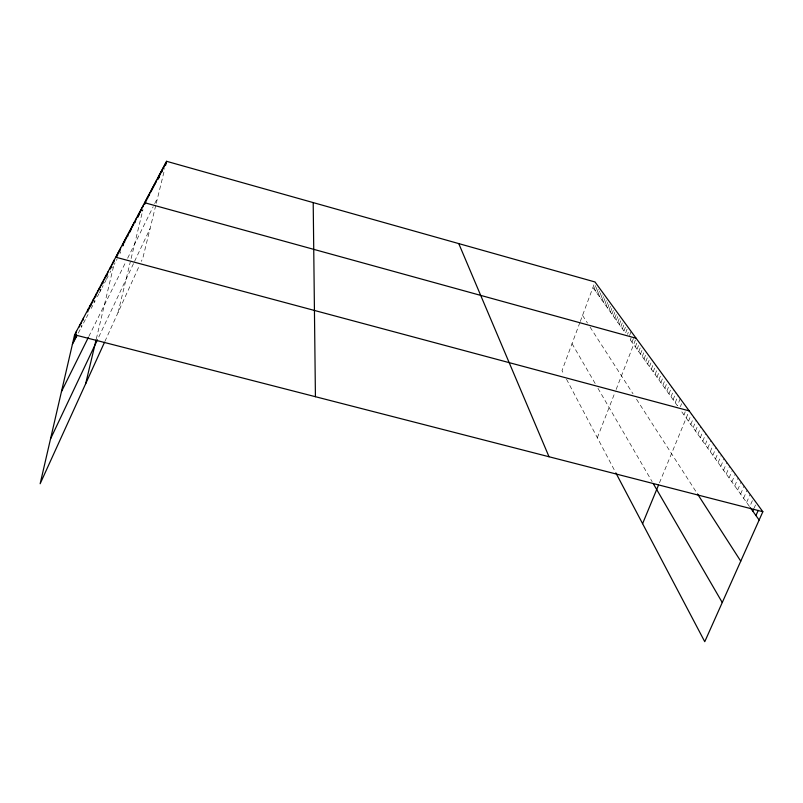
<?xml version="1.0" encoding="UTF-8"?>
<svg xmlns="http://www.w3.org/2000/svg" width="803" height="803" viewBox="0 0 803 803"><rect width="100%" height="100%" fill="white"/><g stroke="black" fill="none" stroke-linecap="round" stroke-linejoin="round"><path stroke-width="0.6" stroke-dasharray="4.01 3.01" d="M81.876 324.954L81.344 327.263L85.841 318.671M94.844 300.272L94.332 302.46L95.346 300.523M100.285 291.087L100.857 288.648M96.34 338.806L113.825 265.241L112.55 267.67M118.041 312.548L130.317 261.838M131.11 258.546L142.934 209.663L142.011 211.43M155.732 205.528L142.874 257.964L141.318 261.397M156.274 203.31L164.816 168.489M579.896 322.495L561.99 370.625L564.228 374.871M580.278 321.481L594.983 281.963M594.18 289.331L596.268 283.73M595.475 291.138L597.573 285.507M596.77 292.954L598.887 287.303M598.084 294.791L600.212 289.12M599.409 296.638L601.547 290.947M600.744 298.515L602.892 292.794M602.099 300.402L604.257 294.661M603.455 302.309L605.633 296.538M604.83 304.227L607.018 298.435M606.225 306.164L608.423 300.352M607.62 308.131L609.828 302.289M609.035 310.109L611.264 304.247M610.461 312.106L612.699 306.214M611.906 314.114L614.154 308.201M613.362 316.151L615.62 310.219M614.837 318.209L617.105 312.247M616.313 320.287L618.601 314.294M617.818 322.374L620.117 316.362M619.324 324.492L621.642 318.45M620.86 326.63L623.188 320.568M622.395 328.788L624.744 322.696M623.961 330.966L626.32 324.844M627.113 329.069L625.527 333.165L592.905 287.544M627.514 334.359L628.317 332.301M629.532 335.574L631.128 331.438M630.345 339.91L631.158 337.832M631.991 342.198L634.019 336.989M597.332 437.735L615.249 391.744M616.132 389.475L636.096 338.234M635.324 346.866L637.793 340.552M637.03 349.245L639.509 342.911M638.746 351.654L641.246 345.28M640.483 354.083L643.002 347.679M642.239 356.542L644.769 350.108M644.016 359.021L646.566 352.557M645.813 361.531L648.372 355.036M647.62 364.06L650.199 357.546M649.456 366.63L652.056 360.075M651.313 369.219L653.923 362.635M653.18 371.839L655.82 365.224M655.077 374.489L657.727 367.844M656.995 377.159L659.664 370.484M658.932 379.869L661.612 373.164M660.889 382.609L663.589 375.864M662.866 385.38L665.587 378.604M664.864 388.18L667.614 381.365M666.891 391.011L669.652 384.165M668.939 393.871L671.73 386.996M671.017 396.772L673.817 389.856M673.105 399.703L675.935 392.757M675.233 402.664L678.073 395.688M680.241 398.649L677.371 405.666L629.271 338.394M680.372 406.689L681.606 403.668M683.965 414.88L685.22 411.829M659.454 482.844L689.165 410.865M688.492 421.204L691.463 414.017M690.791 424.426L693.792 417.199M693.13 427.688L696.151 420.421M695.488 430.99L698.53 423.693M697.877 434.333L700.949 426.995M700.296 437.725L703.398 430.338M702.745 441.148L705.867 433.73M705.235 444.621L708.376 437.153M707.744 448.134L710.916 440.636M710.284 451.687L713.486 444.149M712.863 455.301L716.085 447.713M715.473 458.945L718.725 451.326M718.123 462.648L721.395 454.98M720.803 466.392L724.105 458.694M723.523 470.197L726.856 462.448M726.273 474.041L729.626 466.252M729.054 477.936L732.446 470.106M731.884 481.89L735.307 474.011M734.745 485.895L738.198 477.976M737.656 489.96L741.129 481.991M740.597 494.076L744.11 486.056M743.578 498.241L747.121 490.191M746.609 502.477L750.183 494.377M752.381 500.65L749.671 506.763L680.643 410.233M754.147 508.048L755.513 504.967M104.892 341.456L139.732 264.88M98.759 337.009L133.659 263.274M134.563 261.366L150.081 228.574M88.792 336.517L125.529 262.481M127.617 258.275L153.212 206.682M154.718 203.651L157.629 197.779M78.282 333.094L80.762 328.367M86.393 317.617L88.029 314.495M91.221 308.392L92.787 305.401M97.344 296.698L98.829 293.878M99.311 292.944L101.72 288.347M102.192 287.444L103.145 285.637M104.541 282.967L105.916 280.337M106.377 279.464L108.174 276.021M109.951 272.639L110.824 270.972M114.247 264.438L115.08 262.842M116.325 260.463L117.148 258.907M119.958 253.527L120.751 252.032M582.546 315.388L587.495 323.087M590.044 327.042L633.045 393.851M636.528 399.252L696.853 492.972M572.037 343.634L595.635 384.316M597.954 388.301L652.156 481.72M566.506 379.187L615.289 471.823"/><path stroke-width="1.2" d="M615.831 472.857L704.753 641.697L762.85 511.712L594.983 281.963L166.572 161.303L74.599 334.801L40.15 483.747L104.5 342.319M74.237 340.813L76.436 331.338M76.054 337.35L76.596 334.992M79.467 326.921L80.009 324.593M81.223 323.609L81.765 321.29M82.95 320.347L83.482 318.038M87.708 311.965L88.501 308.573M89.334 308.884L90.127 305.511M90.94 305.843L91.723 302.5M92.516 302.851L93.299 299.529M94.332 298.796L94.854 296.598M95.617 296.99L96.38 293.707M97.384 293.035L97.896 290.857M98.869 290.214L99.381 288.056M100.345 287.434L100.847 285.286M101.72 284.995L102.292 282.556M102.864 283.499L103.728 279.866M104.561 279.615L105.133 277.206M105.956 276.985L106.518 274.586M107.05 275.57L107.893 271.996M110.021 269.286L110.573 266.937M111.055 267.961L111.888 264.458M112.641 264.328L113.193 261.999M113.926 261.898L114.468 259.59M85.68 383.683L96.079 339.92M116.445 257.131L116.987 254.842M117.409 255.926L118.222 252.513M118.894 252.483L119.436 250.225M119.838 251.319L120.641 247.956M122.468 245.728L123 243.51M123.1 245.738L124.154 241.322M124.505 242.456L125.298 239.164M125.9 239.224L126.422 237.036M127.025 237.106L127.536 234.928M127.868 236.092L128.641 232.85M129.213 232.95L129.735 230.802M130.036 231.977L130.809 228.775M131.11 229.949L131.873 226.767M132.415 226.898L132.917 224.79M133.449 224.93L133.96 222.822M135.125 222.622L135.998 218.978M137.413 217.623L137.996 215.224M138.106 216.961L138.969 213.377M139.08 215.114L139.943 211.55M140.324 212.102L140.896 209.744M141.278 210.306L141.84 207.957M143.145 206.772L143.707 204.444M144.681 204.474L145.524 201.021M145.574 202.778L146.407 199.345M146.738 199.967L147.29 197.679M147.611 198.311L148.164 196.042M148.475 196.675L149.017 194.416M149.328 195.059L149.87 192.81M151.014 191.867L151.546 189.638M151.837 190.301L152.379 188.083M152.66 188.745L153.192 186.537M153.463 187.209L154.005 185.011M154.266 185.694L154.798 183.506M155.069 184.188L155.591 182.01M155.852 182.693L156.384 180.534M157.398 179.762L157.92 177.624M158.161 178.316L158.683 176.188M158.402 179.009L159.436 174.763M159.155 177.583L160.178 173.358M160.409 174.07L160.921 171.962M161.142 172.685L161.654 170.587M161.614 172.354L162.377 169.222M162.326 170.979L163.089 167.867M164.003 167.265L164.505 165.207M164.695 165.94L165.197 163.892M165.388 164.625L165.89 162.587M165.579 165.358L166.572 161.303M642.591 523.676L658.53 485.072M752.782 511.12L753.696 509.072M755.944 515.536L758.233 510.377M50.509 438.97L97.444 339.789M61.47 391.583L88.28 337.551M72.39 344.336L76.947 335.644M74.599 334.801L762.85 511.712M115.732 257.201L689.165 410.865M144.62 202.717L636.096 338.234M750.293 507.637L759.146 520.013M697.476 493.935L740.747 561.156M653.16 483.436L722.258 602.521M458.764 243.6L549.021 456.746M313.2 202.597L315.428 396.702"/></g></svg>
